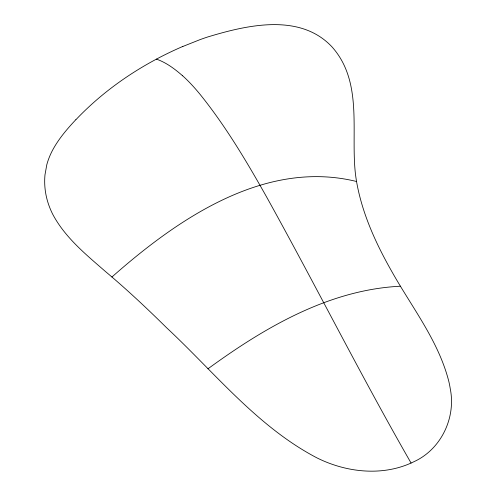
<?xml version="1.0" encoding="UTF-8"?>
<svg xmlns="http://www.w3.org/2000/svg" width="496" height="496" viewBox="0 0 496 496"><rect width="100%" height="100%" fill="white"/><g stroke="black" fill="none" stroke-linecap="round" stroke-linejoin="round"><path stroke-width="0.74" d="M75.832 119.697C66.948 129.146 58.416 139.147 52.328 150.666A115.673 85.3 -2.2 0 0 46.798 164.722L44.987 174.809A127.875 94.395 -1.5 0 0 50.387 209.188A124.75 92.107 -1.7 0 0 52.75 214.309C65.106 237.609 86.013 254.572 105.561 271.603C126.722 289.342 146.866 308.258 166.501 327.658C214.774 372.645 257.381 426.684 316.789 457.796C346.58 472.725 383.513 476.749 414.042 461.652C441.173 449.277 456.134 417.651 450.25 388.703A125.476 108.457 13 0 0 448.892 381.734C438.7 341.192 412.195 307.799 392.051 271.938C375.962 243.691 362.092 213.553 356.512 181.313A294.723 196.645 20.6 0 1 355.316 172.788C350.802 130.733 362.991 81.728 332.053 46.94C299.962 12.642 246.965 25.054 207.483 37.045A271.944 205.487 8.2 0 0 199.981 39.655L182.863 46.463M111.904 277.028C177.289 219.22 264.647 158.912 356.543 181.493M207.911 368.838C264.43 327.62 328.922 289.707 400.501 286.217M156.426 59.123C166.284 62.558 174.797 68.956 182.578 75.764M411.085 463.059C360.772 375.422 315.524 285.02 266.457 196.701C246.518 161.274 225.668 126.12 200.111 94.407A237.776 62.043 69.8 0 0 182.571 75.739M75.876 119.722A395.089 313.15 14.3 0 1 182.838 46.432"/></g></svg>
